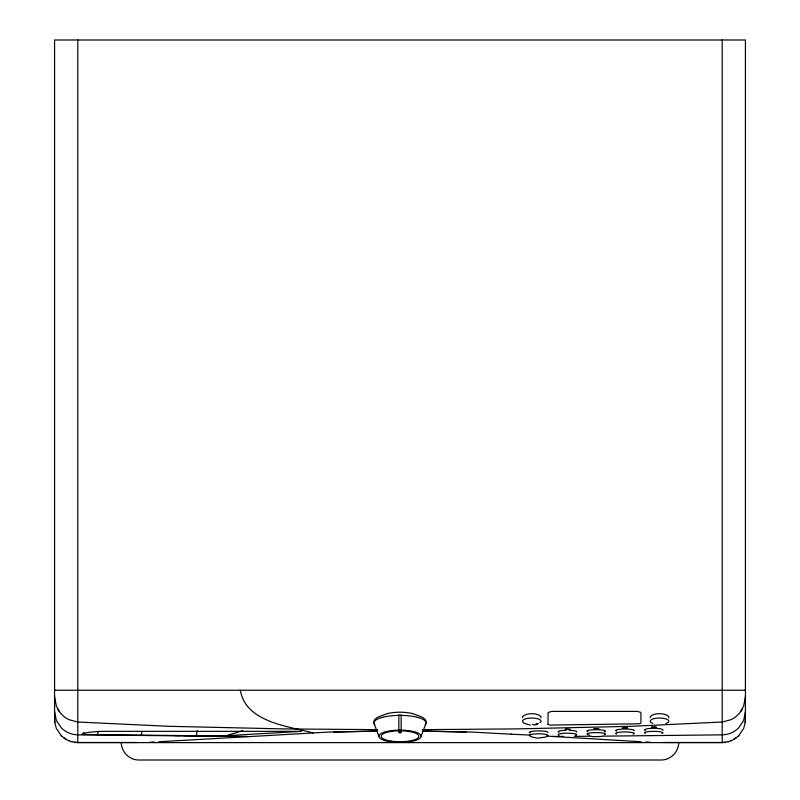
<?xml version="1.0" encoding="UTF-8"?>
<svg xmlns="http://www.w3.org/2000/svg" width="800" height="800" viewBox="0 0 800 800"><rect width="100%" height="100%" fill="white"/><g stroke="black" fill="none" stroke-linecap="round" stroke-linejoin="round"><path stroke-width="1.2" d="M745.43 696.57L743.67 705.96L740.63 711.61A25.89 25.29 -90 0 1 731.1 719.66L722.21 722.01L631.64 726.29L516.23 728.91L422.28 729.65M745.43 711.64L743.67 720.43L738.63 727.93A23.95 23.77 -90 0 1 722.21 734.85L601.55 736.17M745.24 721.9L745.43 718.93M678.67 742.58C678.84 751.95 670.44 760.18 661.1 760L138.9 760C129.56 760.18 121.16 751.95 121.33 742.58M745.24 722.36L743.67 728.42L738.63 735.95M421.16 736.28L426.13 722.95M398.84 715.36L401.16 715.36L401.16 732.59L400 732.93L398.88 732.68L398.84 715.36L401.16 715.4M398.84 731.24L401.16 731.24M401.16 731.37L400.3 731.7M373.87 721.39L374.76 719.47L377.37 717.36L386.94 713.68A25.92 10.82 0 0 1 413.06 713.68L422.63 717.36L425.24 719.47L426.13 721.39M179.99 735.56L82.09 734.45L82.9 733.71A23.76 3.06 0 0 1 91.3 732.08L93.87 731.83A23.33 3.6 0 0 1 105.64 731.34L301.58 731.34L222.26 735.92L174.76 735.52M83.86 732.5L82.09 734.45M738.63 735.81L733.82 739.57M736.35 737.77L731.1 740.88M546.04 736.98L537.67 738.17L530.69 736.69M576.53 731.99L576.55 731.98A9.29 1.43 0 0 0 569.08 730.31M242.75 730.75L226.49 735.57L232.36 735.67L183.68 735.6M728.22 741.84L731.1 740.74M600.99 736.49L592.23 736.67M728.22 741.7L722.21 742.62L77.79 742.62L71.78 741.7M725.24 742.28L722.21 742.58L722.21 40M154.4 742.01L150.01 742.21M158.85 741.76L327.93 732.11L377.64 731.12M333.85 731.99L377.53 731.09M574.34 736.36L591.66 736.24M552.37 736.47L563.5 736.42M55.35 690.23L54.57 690.23L745.43 690.23L744.65 690.23M77.79 742.48L137.25 742.48M662.75 742.48L722.21 742.48M377.72 729.65L283.77 728.91L168.36 726.29L77.79 722.01L68.9 719.66A25.89 25.29 90 0 1 59.37 711.61L56.33 705.96L54.57 696.57M247.63 736.47L77.79 734.86A23.95 23.77 90 0 1 61.37 727.93L56.33 720.43L54.57 711.64M422.47 731.09L466.15 731.99M422.36 731.12L472.12 732.09L511.16 734.19M641.15 741.76L546.81 736.09M649.99 742.21L645.6 742.01M510.63 734.19L530.52 735.08M74.76 742.28L77.79 742.58L77.79 40M530.45 725.1L523.83 723.23M399.7 731.7L398.84 731.37M313.19 732.91C287.79 726.17 245.64 722.18 240.35 690.23M536.37 723.95L536.75 724.05A2.43 0.54 0 0 1 536.85 724.59L536.03 724.79A2.27 0.51 0 0 1 533.71 724.81L532.83 724.62A2.43 0.54 0 0 1 532.47 724.36M68.9 740.74L71.78 741.84M559.04 732.28L558.21 731.91A9.29 1.43 0 0 1 566.17 730.3M68.9 740.88L63.65 737.77M66.18 739.57L61.37 735.81M54.76 722.36L56.33 728.42L61.37 735.95M373.87 722.95L378.84 736.28M54.57 718.93L54.76 721.9M745.43 719.86L745.43 40L54.57 40L54.57 719.86M745.24 721L745.24 722.59M742.32 708.9L740.63 711.61M548.04 724.31L548.04 713.08A4.17 1.74 0 0 1 548.31 712.47L551.53 711.41L637.45 711.41L640.47 712.28A4.13 1.72 0 0 1 640.93 713.08L640.93 722.87A3.97 1.08 0 0 1 640.47 723.38L640.22 723.48A3.71 0.83 0 0 1 637.45 723.83L551.53 725.06A3.32 0.74 0 0 1 548.07 724.31M195.99 735.7L195.99 735.92A23.57 1.84 90 0 0 197.11 730.75M59.37 711.61L57.68 708.9M54.76 721L54.76 722.59M374.76 724.92A26.13 7.59 0 0 1 400 715.36A26.13 7.59 0 0 1 425.24 724.92M530.28 735.96A9.29 1.49 0 0 1 538.86 733.83A9.29 1.49 0 0 1 546.83 736.02M559.04 735.33A9.29 1.49 0 0 1 567.62 733.21A9.29 1.49 0 0 1 575.59 735.39M589.46 735.09A9.29 1.49 0 0 1 589.1 733.11A9.29 1.49 0 0 1 601.42 732.84A9.29 1.49 0 0 1 604.36 734.77M616.58 734.09A9.29 1.49 0 0 1 625.16 731.96A9.29 1.49 0 0 1 633.13 734.15M645.34 733.47A9.29 1.49 0 0 1 653.92 731.34A9.29 1.49 0 0 1 661.89 733.53M523.43 722.57A9.29 3.16 0 0 1 532.01 718.04A9.29 3.16 0 0 1 539.97 722.7M538.21 723.49A9.29 3.16 0 0 1 535.82 724.05M522.59 717.69A9.29 3.11 0 0 1 522.66 716.72L523.62 715.76A9.28 3.87 0 0 1 532.01 713.71A9.28 3.87 0 0 1 540.17 715.91L541 716.86A9.29 3.11 0 0 1 540.94 717.83M650.31 717.69A9.29 3.11 0 0 1 650.38 716.72L651.34 715.76A9.28 3.87 0 0 1 659.73 713.71A9.28 3.87 0 0 1 667.89 715.91L668.72 716.86A9.29 3.11 0 0 1 668.66 717.83M98.15 731.26A23.57 1.84 -90 0 1 97.22 734.65M141.96 731.77A23.57 1.84 90 0 1 141.03 735.17M645.34 730.54A9.29 1.43 0 0 1 644.57 729.66L645.53 729.19A9.29 1.72 0 0 1 653.92 728.29A9.29 1.72 0 0 1 662.08 729.26L662.92 729.73A9.29 1.43 0 0 1 662.85 730.18M616.58 731.14A9.29 1.43 0 0 1 618.53 729.48L620.92 729.18A9.29 1.72 0 0 1 629.35 729.21L631.66 729.53A9.29 1.43 0 0 1 634.09 730.78M587.81 731.74A9.29 1.43 0 0 1 596.39 729.69A9.29 1.43 0 0 1 604.36 731.8M530.28 732.79A9.29 1.2 0 0 1 529.51 732.05L530.47 731.64A9.29 1.43 0 0 1 538.86 730.89A9.29 1.43 0 0 1 547.02 731.7L547.85 732.11A9.29 1.2 0 0 1 547.79 732.48M652.8 723.39A9.29 3.16 0 0 1 653.1 718.91A9.29 3.16 0 0 1 666.23 719.02A9.29 3.16 0 0 1 665.94 723.49M565.36 729.3L569.94 729.38L565.36 729.3M594.12 728.58L598.71 728.66L594.12 728.58M622.89 727.86L627.48 727.94L622.89 727.86M651.66 727.14L656.24 727.22L651.66 727.14M385.04 740.63A21.16 6.15 0 0 0 420.44 737.87A21.16 6.15 0 0 0 394.52 730.34A21.16 6.15 0 0 0 385.04 740.63M390.59 741.02A18.82 5.47 0 0 0 418.82 736.28A18.82 5.47 0 0 0 390.59 731.54A18.82 5.47 0 0 0 390.59 741.02"/></g></svg>
